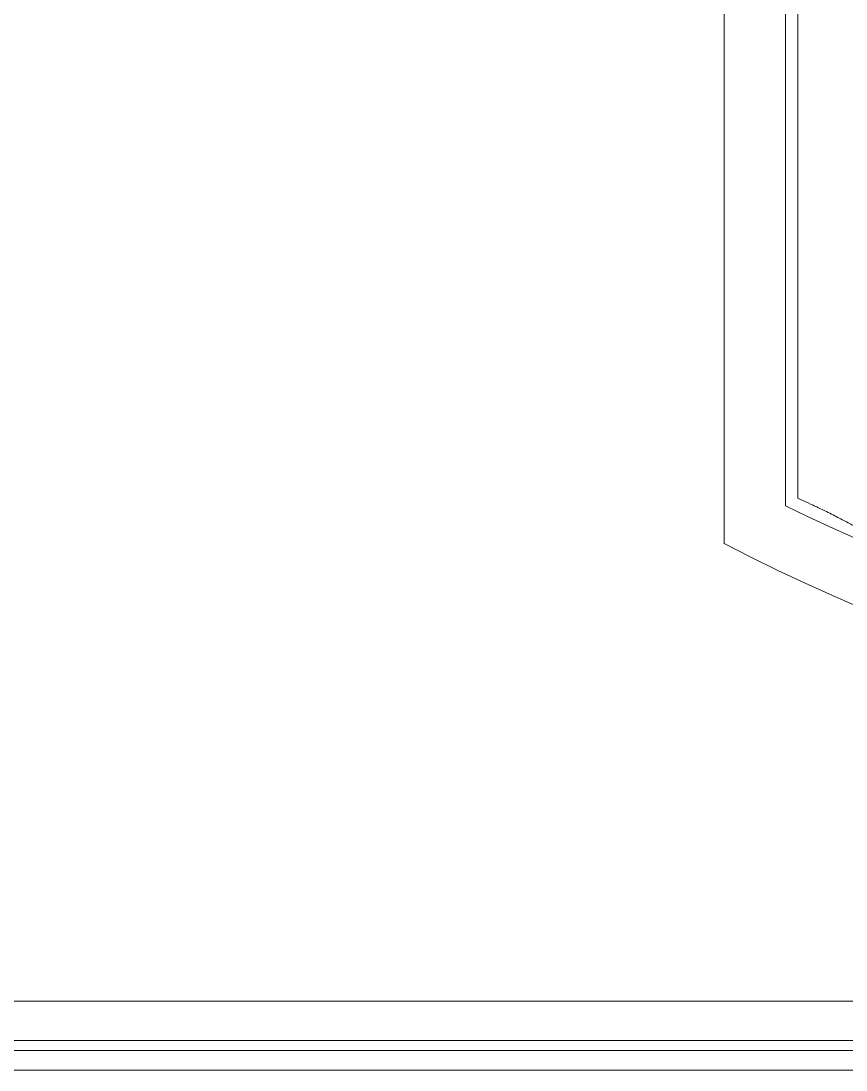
# Model space of a CAD drawing. Header units: millimetres. Extents: x 206 to 1899, y -454 to 296.
# Drawn here: x 1437.447 to 1439.543, y -414.67 to -412.005 of the extents above; entities that cross this region are included whole.
import ezdxf

# ---------------------------------------------------------------- set-up
doc = ezdxf.new("R2010")
doc.units = ezdxf.units.MM
doc.layers.add('细实线', color=7, linetype='Continuous', lineweight=15)

msp = doc.modelspace()

# ---------------------------------------------------------------- linework, layer by layer
at = {"layer": '细实线', "linetype": 'Continuous', "lineweight": 9}
for p, q in [((1439.2336, -405.4892), (1439.2336, -413.333)), ((1439.4211, -405.6048), (1439.4211, -413.2173)), ((1439.3899, -406.8955), (1439.3899, -413.2368)), ((1443.618, -414.4955), (1429.1867, -414.4955)), ((1429.1367, -414.5955), (1443.668, -414.5955)), ((1429.1117, -414.6205), (1443.693, -414.6205)), ((1400.2555, -414.6705), (1475.4055, -414.6705))]:
    msp.add_line(p, q, dxfattribs=at)
for radius, start, end in [(3.5347, 233.5586, 306.4414), (4.8785, 243.7689, 267.0595), (5.0347, 242.6574, 297.3426)]:
    msp.add_arc((1441.5461, -408.8607), radius, start, end, dxfattribs=at)
for points, knots in [([(1439.4211, -413.2173), (1439.4255, -413.2195), (1439.4382, -413.2256), (1439.451, -413.2316), (1439.4594, -413.2354)], [0, 0, 0, 0, 0.344438, 1, 1, 1, 1]), ([(1439.4594, -413.2354), (1439.4636, -413.2373), (1439.4724, -413.2412), (1439.4866, -413.248), (1439.5021, -413.2558), (1439.523, -413.2666), (1439.5429, -413.2769), (1439.5613, -413.2863), (1439.5784, -413.2948), (1439.6028, -413.3072), (1439.6362, -413.3254), (1439.6753, -413.3466), (1439.7029, -413.3613), (1439.7171, -413.3689)], [0, 0, 0, 0, 0.047511, 0.099695, 0.162096, 0.22724, 0.343229, 0.393439, 0.440191, 0.540947, 0.676569, 0.833039, 1, 1, 1, 1])]:
    msp.add_open_spline(points, degree=3, knots=knots, dxfattribs=at)

doc.saveas('drawing.dxf')
